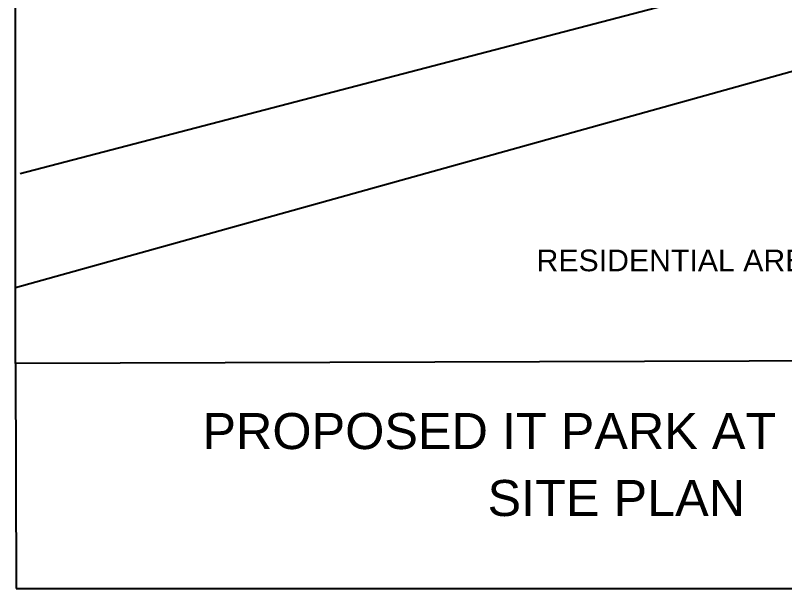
# Model space of a CAD drawing. Header units: millimetres. Extents: x 587797 to 2274247, y 1711 to 439204.
# Drawn here: x 1842681 to 1993500, y 139597 to 252015 of the extents above; entities that cross this region are included whole.
import ezdxf

# ---------------------------------------------------------------- set-up
doc = ezdxf.new("R2010")
doc.units = ezdxf.units.MM
doc.styles.get("Standard").update_dxf_attribs({"font": 'arial.ttf'})

msp = doc.modelspace()

# ---------------------------------------------------------------- linework, layer by layer
for p, q in [((1985350.106, 257966.231), (1843592.437, 220925.732)), ((2009132.732, 244926.765), (1842681.018, 198612.116)), ((1842681.018, 183773.571), (1842821.858, 139597.175)), ((1842821.858, 139597.175), (2274247.243, 139597.175))]:
    msp.add_line(p, q)
msp.add_lwpolyline([(2274247.243, 439203.998), (2274247.243, 185149.458), (1842681.018, 183773.571), (1842681.018, 439203.998)])

# ---------------------------------------------------------------- texts
for s, height, p in [('RESIDENTIAL AREA', 4244.66898, (1944859.867, 201836.108)), ('PROPOSED IT PARK AT PANVEL', 7071.53209, (1879347.733, 166961.967)), ('SITE PLAN', 7071.5321, (1935253.236, 153835.32))]:
    msp.add_text(s, height=height).set_placement(p)

doc.saveas('drawing.dxf')
